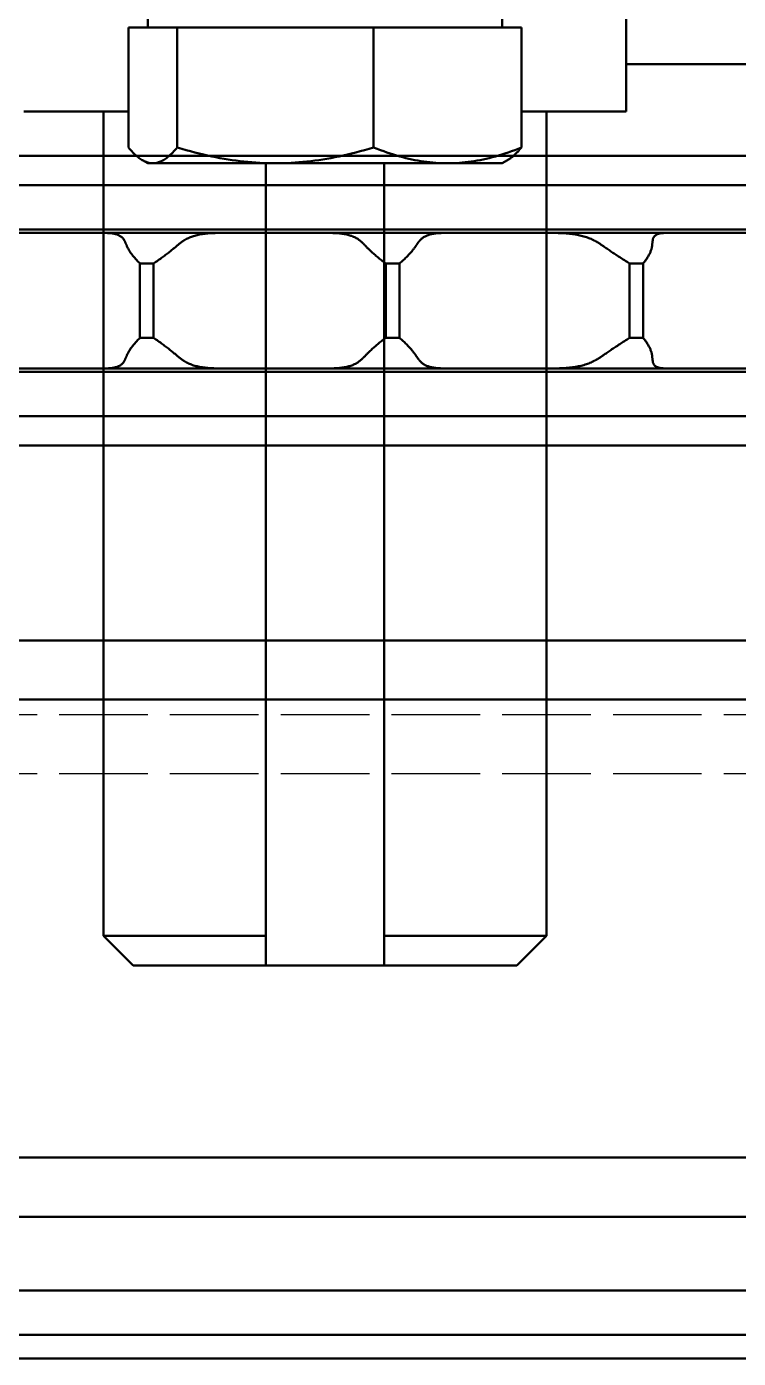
# Model space of a CAD drawing. Header units: millimetres. Extents: x 0 to 461941, y -159644 to 4828.
# Drawn here: x 401703.9 to 401752.1, y -39168.7 to -39078.5 of the extents above; entities that cross this region are included whole.
import ezdxf

# ---------------------------------------------------------------- set-up
doc = ezdxf.new("R2010")
doc.units = ezdxf.units.MM
doc.linetypes.add('Xref Conv Decant In$0$AM_ISO02W050', pattern=[7.5, 6, -1.5])
doc.linetypes.add('Xref Conv Decant Product Tote$0$AM_ISO02W050', pattern=[7.5, 6, -1.5])
doc.layers.add('AM_BOR', color=4, linetype='Continuous')
for name, color, linetype, lineweight in [('Xref Conv Decant In$0$Conv Decant In Out', 5, 'Continuous', 50), ('Xref Conv Decant In$0$Hidden', 9, 'Xref Conv Decant In$0$AM_ISO02W050', 25), ('Xref Conv Decant Product Tote$0$Conv- Product decant', 3, 'Continuous', 50), ('Xref Conv Decant Product Tote$0$Hidden', 9, 'Xref Conv Decant Product Tote$0$AM_ISO02W050', 25)]:
    doc.layers.add(name, color=color, linetype=linetype, lineweight=lineweight)

# ---------------------------------------------------------------- blocks, each defined once
blk = doc.blocks.new('Xref Conv Decant Product Tote$0$A$C488F5DB0')
for p, q in [((3.403, 234.491), (3.403, 34.491)), ((6.403, 34.491), (6.403, 234.491)), ((63.593, 210.553), (63.593, 65.131)), ((83.193, 210.553), (83.193, 65.131)), ((65.568, 205.694), (65.568, 69.98)), ((68.568, 205.694), (68.568, 69.98)), ((78.218, 205.694), (78.218, 69.98)), ((81.218, 205.694), (81.218, 69.98)), ((1.803, 79.491), (1.803, 189.491)), ((68.81, 153.898), (68.81, 161.214)), ((77.977, 161.214), (77.977, 153.898)), ((86.193, 152.304), (86.193, 159.4)), ((28.393, 151.994), (30.393, 153.994)), ((30.393, 153.994), (30.393, 143)), ((86.193, 153.994), (30.393, 153.994)), ((68.81, 153.898), (68.81, 146.184)), ((77.977, 153.898), (77.977, 146.184)), ((28.393, 143), (28.393, 151.994)), ((75.913, 151.536), (70.873, 151.536)), ((70.873, 151.536), (70.873, 150.601)), ((75.913, 151.536), (75.913, 150.601)), ((91.893, 152.304), (83.765, 152.304)), ((91.893, 152.304), (91.893, 150.656)), ((70.873, 150.601), (75.913, 150.601)), ((82.693, 151), (82.898, 151.355)), ((82.693, 151), (82.693, 150.656)), ((82.693, 150.656), (82.693, 142.356)), ((91.893, 151), (92.693, 151)), ((91.893, 150.656), (91.893, 149.008)), ((91.893, 149.008), (83.765, 149.008)), ((91.893, 149.008), (91.893, 142.356)), ((68.81, 138.693), (68.81, 146.184)), ((77.977, 146.184), (77.977, 138.693)), ((28.393, 135), (28.393, 143)), ((28.393, 143), (82.693, 143)), ((82.693, 142.356), (82.693, 130.7)), ((91.893, 142.356), (91.893, 135.704)), ((68.81, 138.693), (68.81, 130.922)), ((77.977, 138.693), (77.977, 130.922)), ((91.893, 135.704), (83.765, 135.704)), ((91.893, 135.704), (91.893, 130.7)), ((28.393, 126.007), (28.393, 135)), ((82.693, 135), (28.393, 135)), ((30.393, 135), (30.393, 124.007)), ((75.913, 134.888), (70.873, 134.888)), ((70.873, 134.888), (70.873, 133.947)), ((75.913, 134.888), (75.913, 133.947)), ((70.873, 133.947), (75.913, 133.947)), ((68.81, 123.498), (68.81, 130.922)), ((77.977, 130.922), (77.977, 123.498)), ((82.693, 130.7), (82.693, 127)), ((91.893, 130.7), (91.893, 125.697)), ((82.693, 127), (82.898, 126.646)), ((91.893, 127), (92.693, 127)), ((28.393, 126.007), (30.393, 124.007)), ((91.893, 125.697), (83.765, 125.697)), ((86.193, 118.6), (86.193, 125.697)), ((86.193, 124.007), (30.393, 124.007)), ((68.81, 123.498), (68.81, 115.92)), ((77.977, 123.498), (77.977, 115.92)), ((75.913, 118.373), (70.873, 118.373)), ((70.873, 118.373), (70.873, 117.455)), ((75.913, 118.373), (75.913, 117.455)), ((95.393, 118.6), (86.193, 118.6)), ((89.393, 118.6), (89.393, 19.8)), ((70.873, 117.455), (75.913, 117.455)), ((68.81, 108.801), (68.81, 115.92)), ((77.977, 115.92), (77.977, 108.801))]:
    blk.add_line(p, q)
at = {"flags": 128}
for points in [[(68.816, 153.638), (68.816, 153.647), (68.815, 153.657), (68.815, 153.667), (68.814, 153.677), (68.814, 153.687), (68.813, 153.697), (68.813, 153.708), (68.812, 153.718), (68.812, 153.729), (68.812, 153.739), (68.812, 153.75), (68.811, 153.761), (68.811, 153.772), (68.811, 153.783), (68.811, 153.794), (68.81, 153.805), (68.81, 153.816), (68.81, 153.828), (68.81, 153.839), (68.81, 153.851), (68.81, 153.863), (68.81, 153.874), (68.81, 153.886), (68.81, 153.898)], [(69.29, 152.601), (69.253, 152.622), (69.218, 152.646), (69.184, 152.672), (69.152, 152.699), (69.122, 152.728), (69.093, 152.759), (69.066, 152.792), (69.04, 152.827), (69.016, 152.863), (68.993, 152.902), (68.971, 152.942), (68.951, 152.985), (68.933, 153.029), (68.915, 153.075), (68.9, 153.123), (68.885, 153.173), (68.872, 153.225), (68.86, 153.278), (68.85, 153.334), (68.841, 153.391), (68.833, 153.45), (68.826, 153.511), (68.821, 153.573), (68.816, 153.638)], [(77.971, 153.638), (77.966, 153.573), (77.961, 153.511), (77.954, 153.45), (77.946, 153.391), (77.937, 153.334), (77.927, 153.279), (77.915, 153.225), (77.902, 153.173), (77.887, 153.124), (77.872, 153.076), (77.854, 153.03), (77.836, 152.985), (77.816, 152.943), (77.794, 152.902), (77.771, 152.864), (77.747, 152.827), (77.721, 152.792), (77.694, 152.759), (77.665, 152.728), (77.635, 152.699), (77.603, 152.672), (77.569, 152.646), (77.534, 152.622), (77.497, 152.601)], [(77.977, 153.898), (77.977, 153.886), (77.977, 153.874), (77.977, 153.863), (77.977, 153.851), (77.977, 153.839), (77.977, 153.828), (77.977, 153.817), (77.977, 153.805), (77.976, 153.794), (77.976, 153.783), (77.976, 153.772), (77.976, 153.761), (77.975, 153.75), (77.975, 153.739), (77.975, 153.729), (77.974, 153.718), (77.974, 153.708), (77.974, 153.697), (77.973, 153.687), (77.973, 153.677), (77.972, 153.667), (77.972, 153.657), (77.971, 153.647), (77.971, 153.638)], [(69.701, 152.409), (69.682, 152.417), (69.663, 152.425), (69.644, 152.432), (69.625, 152.44), (69.606, 152.448), (69.588, 152.456), (69.57, 152.464), (69.552, 152.472), (69.534, 152.48), (69.516, 152.488), (69.499, 152.495), (69.481, 152.503), (69.464, 152.511), (69.448, 152.52), (69.431, 152.528), (69.414, 152.536), (69.398, 152.544), (69.382, 152.552), (69.366, 152.56), (69.35, 152.568), (69.335, 152.576), (69.32, 152.584), (69.305, 152.593), (69.29, 152.601)], [(70.873, 151.536), (70.819, 151.59), (70.765, 151.643), (70.712, 151.694), (70.658, 151.744), (70.606, 151.792), (70.553, 151.839), (70.501, 151.884), (70.449, 151.928), (70.398, 151.97), (70.348, 152.011), (70.297, 152.05), (70.248, 152.087), (70.199, 152.123), (70.15, 152.158), (70.102, 152.19), (70.055, 152.221), (70.008, 152.251), (69.962, 152.279), (69.917, 152.305), (69.872, 152.329), (69.828, 152.352), (69.785, 152.373), (69.743, 152.392), (69.701, 152.409)], [(77.086, 152.409), (77.044, 152.392), (77.002, 152.373), (76.959, 152.352), (76.915, 152.329), (76.87, 152.305), (76.825, 152.279), (76.779, 152.251), (76.732, 152.221), (76.685, 152.19), (76.637, 152.158), (76.588, 152.123), (76.539, 152.087), (76.49, 152.05), (76.439, 152.011), (76.389, 151.97), (76.338, 151.928), (76.286, 151.884), (76.234, 151.839), (76.181, 151.792), (76.129, 151.744), (76.075, 151.694), (76.022, 151.643), (75.968, 151.59), (75.913, 151.536)], [(77.497, 152.601), (77.482, 152.593), (77.467, 152.584), (77.452, 152.576), (77.437, 152.568), (77.421, 152.56), (77.405, 152.552), (77.389, 152.544), (77.373, 152.536), (77.356, 152.528), (77.339, 152.52), (77.323, 152.511), (77.305, 152.503), (77.288, 152.495), (77.271, 152.488), (77.253, 152.48), (77.235, 152.472), (77.217, 152.464), (77.199, 152.456), (77.181, 152.448), (77.162, 152.44), (77.143, 152.432), (77.124, 152.425), (77.105, 152.417), (77.086, 152.409)], [(83.765, 152.304), (83.675, 152.228), (83.589, 152.153), (83.507, 152.079), (83.43, 152.006), (83.357, 151.934), (83.288, 151.863), (83.223, 151.793), (83.162, 151.723), (83.105, 151.654), (83.051, 151.585), (83.002, 151.517), (82.956, 151.45), (82.914, 151.382), (82.876, 151.316), (82.841, 151.249), (82.81, 151.183), (82.783, 151.117), (82.759, 151.051), (82.739, 150.985), (82.723, 150.919), (82.71, 150.853), (82.701, 150.788), (82.695, 150.722), (82.693, 150.656)], [(69.701, 149.053), (69.743, 149.102), (69.785, 149.151), (69.828, 149.203), (69.872, 149.255), (69.917, 149.31), (69.962, 149.365), (70.008, 149.423), (70.055, 149.481), (70.102, 149.541), (70.15, 149.603), (70.199, 149.666), (70.248, 149.73), (70.297, 149.795), (70.347, 149.862), (70.398, 149.931), (70.449, 150), (70.501, 150.071), (70.553, 150.143), (70.605, 150.217), (70.658, 150.291), (70.712, 150.367), (70.765, 150.444), (70.819, 150.522), (70.873, 150.601)], [(75.913, 150.601), (75.968, 150.522), (76.022, 150.444), (76.075, 150.367), (76.129, 150.291), (76.181, 150.217), (76.234, 150.143), (76.286, 150.071), (76.338, 150), (76.389, 149.931), (76.439, 149.863), (76.49, 149.796), (76.539, 149.73), (76.588, 149.666), (76.637, 149.603), (76.685, 149.541), (76.732, 149.481), (76.779, 149.423), (76.825, 149.365), (76.87, 149.31), (76.915, 149.255), (76.959, 149.203), (77.002, 149.151), (77.044, 149.102), (77.086, 149.053)], [(82.693, 150.656), (82.695, 150.59), (82.701, 150.524), (82.71, 150.458), (82.723, 150.392), (82.739, 150.326), (82.759, 150.261), (82.783, 150.195), (82.81, 150.129), (82.841, 150.062), (82.876, 149.996), (82.914, 149.929), (82.956, 149.862), (83.002, 149.794), (83.051, 149.726), (83.105, 149.658), (83.162, 149.589), (83.223, 149.519), (83.288, 149.448), (83.357, 149.377), (83.43, 149.305), (83.507, 149.232), (83.589, 149.158), (83.675, 149.084), (83.765, 149.008)], [(69.29, 148.504), (69.305, 148.528), (69.32, 148.551), (69.335, 148.574), (69.35, 148.598), (69.366, 148.621), (69.382, 148.644), (69.398, 148.668), (69.414, 148.691), (69.431, 148.714), (69.448, 148.737), (69.464, 148.76), (69.481, 148.783), (69.499, 148.806), (69.516, 148.829), (69.534, 148.851), (69.552, 148.874), (69.57, 148.897), (69.588, 148.919), (69.606, 148.942), (69.625, 148.964), (69.644, 148.987), (69.663, 149.009), (69.682, 149.031), (69.701, 149.053)], [(77.086, 149.053), (77.105, 149.031), (77.124, 149.009), (77.143, 148.987), (77.162, 148.964), (77.181, 148.942), (77.199, 148.919), (77.217, 148.897), (77.235, 148.874), (77.253, 148.851), (77.271, 148.829), (77.288, 148.806), (77.305, 148.783), (77.323, 148.76), (77.339, 148.737), (77.356, 148.714), (77.373, 148.691), (77.389, 148.668), (77.405, 148.644), (77.421, 148.621), (77.437, 148.598), (77.452, 148.574), (77.467, 148.551), (77.482, 148.528), (77.497, 148.504)], [(83.765, 149.008), (83.675, 148.702), (83.589, 148.4), (83.507, 148.102), (83.43, 147.808), (83.357, 147.517), (83.288, 147.23), (83.223, 146.945), (83.162, 146.664), (83.105, 146.385), (83.051, 146.108), (83.002, 145.833), (82.956, 145.56), (82.914, 145.289), (82.876, 145.019), (82.841, 144.751), (82.81, 144.483), (82.783, 144.217), (82.759, 143.951), (82.739, 143.685), (82.723, 143.42), (82.71, 143.154), (82.701, 142.889), (82.695, 142.623), (82.693, 142.356)], [(68.816, 146.566), (68.821, 146.666), (68.826, 146.764), (68.833, 146.861), (68.841, 146.956), (68.85, 147.049), (68.86, 147.141), (68.872, 147.231), (68.885, 147.32), (68.9, 147.407), (68.915, 147.492), (68.932, 147.576), (68.951, 147.658), (68.971, 147.738), (68.993, 147.817), (69.016, 147.894), (69.04, 147.969), (69.066, 148.042), (69.093, 148.113), (69.122, 148.183), (69.152, 148.251), (69.184, 148.317), (69.218, 148.381), (69.253, 148.443), (69.29, 148.504)], [(77.497, 148.504), (77.534, 148.443), (77.569, 148.381), (77.602, 148.317), (77.634, 148.251), (77.665, 148.183), (77.694, 148.113), (77.721, 148.042), (77.747, 147.969), (77.771, 147.894), (77.794, 147.817), (77.816, 147.738), (77.836, 147.658), (77.854, 147.576), (77.872, 147.492), (77.887, 147.407), (77.902, 147.32), (77.915, 147.231), (77.927, 147.141), (77.937, 147.049), (77.946, 146.956), (77.954, 146.861), (77.961, 146.764), (77.966, 146.666), (77.971, 146.566)], [(68.81, 146.184), (68.81, 146.2), (68.81, 146.217), (68.81, 146.234), (68.81, 146.25), (68.81, 146.267), (68.81, 146.283), (68.81, 146.3), (68.81, 146.316), (68.811, 146.332), (68.811, 146.348), (68.811, 146.364), (68.811, 146.38), (68.812, 146.396), (68.812, 146.412), (68.812, 146.428), (68.812, 146.443), (68.813, 146.459), (68.813, 146.475), (68.814, 146.49), (68.814, 146.505), (68.815, 146.521), (68.815, 146.536), (68.816, 146.551), (68.816, 146.566)], [(77.971, 146.566), (77.971, 146.551), (77.972, 146.536), (77.972, 146.52), (77.973, 146.505), (77.973, 146.49), (77.974, 146.474), (77.974, 146.459), (77.974, 146.443), (77.975, 146.428), (77.975, 146.412), (77.975, 146.396), (77.976, 146.38), (77.976, 146.364), (77.976, 146.348), (77.976, 146.332), (77.977, 146.316), (77.977, 146.3), (77.977, 146.283), (77.977, 146.267), (77.977, 146.25), (77.977, 146.234), (77.977, 146.217), (77.977, 146.2), (77.977, 146.184)], [(82.693, 142.356), (82.695, 142.089), (82.701, 141.823), (82.71, 141.558), (82.723, 141.292), (82.739, 141.027), (82.759, 140.761), (82.783, 140.495), (82.81, 140.229), (82.841, 139.961), (82.876, 139.693), (82.914, 139.423), (82.956, 139.152), (83.002, 138.879), (83.051, 138.604), (83.105, 138.327), (83.162, 138.048), (83.223, 137.767), (83.288, 137.482), (83.357, 137.195), (83.43, 136.904), (83.507, 136.61), (83.589, 136.312), (83.675, 136.01), (83.765, 135.704)], [(68.816, 138.346), (68.816, 138.36), (68.815, 138.373), (68.815, 138.387), (68.814, 138.401), (68.814, 138.415), (68.813, 138.429), (68.813, 138.442), (68.812, 138.457), (68.812, 138.471), (68.812, 138.485), (68.812, 138.499), (68.811, 138.514), (68.811, 138.528), (68.811, 138.543), (68.811, 138.557), (68.81, 138.572), (68.81, 138.587), (68.81, 138.602), (68.81, 138.617), (68.81, 138.632), (68.81, 138.647), (68.81, 138.663), (68.81, 138.678), (68.81, 138.693)], [(69.29, 136.677), (69.253, 136.726), (69.218, 136.776), (69.184, 136.829), (69.152, 136.883), (69.122, 136.94), (69.093, 136.997), (69.066, 137.057), (69.04, 137.119), (69.016, 137.182), (68.993, 137.247), (68.971, 137.314), (68.951, 137.383), (68.933, 137.454), (68.916, 137.526), (68.9, 137.601), (68.885, 137.677), (68.872, 137.755), (68.86, 137.834), (68.85, 137.915), (68.841, 137.998), (68.833, 138.083), (68.826, 138.169), (68.821, 138.257), (68.816, 138.346)], [(77.971, 138.346), (77.966, 138.257), (77.961, 138.169), (77.954, 138.083), (77.946, 137.999), (77.937, 137.916), (77.927, 137.835), (77.915, 137.756), (77.902, 137.678), (77.887, 137.602), (77.872, 137.528), (77.855, 137.455), (77.836, 137.385), (77.816, 137.316), (77.794, 137.248), (77.772, 137.183), (77.747, 137.119), (77.721, 137.058), (77.694, 136.998), (77.665, 136.94), (77.635, 136.883), (77.603, 136.829), (77.569, 136.776), (77.534, 136.726), (77.497, 136.677)], [(77.977, 138.693), (77.977, 138.678), (77.977, 138.663), (77.977, 138.647), (77.977, 138.632), (77.977, 138.617), (77.977, 138.602), (77.977, 138.587), (77.977, 138.572), (77.976, 138.558), (77.976, 138.543), (77.976, 138.528), (77.976, 138.514), (77.975, 138.499), (77.975, 138.485), (77.975, 138.471), (77.974, 138.457), (77.974, 138.443), (77.974, 138.429), (77.973, 138.415), (77.973, 138.401), (77.972, 138.387), (77.972, 138.373), (77.971, 138.36), (77.971, 138.346)], [(69.701, 136.236), (69.682, 136.253), (69.663, 136.271), (69.644, 136.289), (69.625, 136.307), (69.606, 136.325), (69.588, 136.343), (69.57, 136.362), (69.552, 136.38), (69.534, 136.398), (69.516, 136.416), (69.499, 136.435), (69.481, 136.453), (69.464, 136.471), (69.448, 136.49), (69.431, 136.508), (69.414, 136.527), (69.398, 136.546), (69.382, 136.564), (69.366, 136.583), (69.35, 136.602), (69.335, 136.62), (69.32, 136.639), (69.305, 136.658), (69.29, 136.677)], [(70.873, 134.888), (70.819, 134.96), (70.765, 135.031), (70.712, 135.1), (70.658, 135.169), (70.605, 135.235), (70.553, 135.301), (70.501, 135.365), (70.449, 135.428), (70.398, 135.489), (70.348, 135.549), (70.297, 135.608), (70.248, 135.665), (70.199, 135.721), (70.15, 135.776), (70.102, 135.829), (70.055, 135.88), (70.008, 135.93), (69.962, 135.978), (69.917, 136.025), (69.872, 136.071), (69.828, 136.114), (69.785, 136.156), (69.743, 136.197), (69.701, 136.236)], [(77.086, 136.236), (77.044, 136.197), (77.002, 136.156), (76.959, 136.114), (76.915, 136.071), (76.87, 136.025), (76.825, 135.978), (76.779, 135.93), (76.732, 135.88), (76.685, 135.829), (76.637, 135.776), (76.588, 135.721), (76.539, 135.666), (76.49, 135.608), (76.439, 135.55), (76.389, 135.489), (76.338, 135.428), (76.286, 135.365), (76.234, 135.301), (76.181, 135.235), (76.129, 135.169), (76.075, 135.1), (76.022, 135.031), (75.968, 134.96), (75.913, 134.888)], [(77.497, 136.677), (77.482, 136.658), (77.467, 136.639), (77.452, 136.62), (77.437, 136.602), (77.421, 136.583), (77.405, 136.564), (77.389, 136.546), (77.373, 136.527), (77.356, 136.508), (77.339, 136.49), (77.323, 136.471), (77.305, 136.453), (77.288, 136.435), (77.271, 136.416), (77.253, 136.398), (77.235, 136.38), (77.217, 136.362), (77.199, 136.343), (77.181, 136.325), (77.162, 136.307), (77.143, 136.289), (77.124, 136.271), (77.105, 136.253), (77.086, 136.236)], [(83.765, 135.704), (83.675, 135.474), (83.589, 135.247), (83.507, 135.023), (83.43, 134.802), (83.357, 134.583), (83.288, 134.367), (83.223, 134.153), (83.162, 133.941), (83.105, 133.731), (83.051, 133.523), (83.002, 133.316), (82.956, 133.111), (82.914, 132.907), (82.876, 132.704), (82.841, 132.502), (82.81, 132.301), (82.783, 132.1), (82.759, 131.9), (82.739, 131.7), (82.723, 131.501), (82.71, 131.301), (82.701, 131.101), (82.695, 130.901), (82.693, 130.7)], [(69.701, 132.856), (69.743, 132.883), (69.785, 132.912), (69.828, 132.942), (69.872, 132.974), (69.917, 133.008), (69.962, 133.044), (70.008, 133.081), (70.055, 133.12), (70.102, 133.16), (70.15, 133.202), (70.199, 133.246), (70.248, 133.291), (70.297, 133.337), (70.347, 133.386), (70.398, 133.435), (70.449, 133.486), (70.501, 133.539), (70.553, 133.593), (70.605, 133.648), (70.658, 133.705), (70.712, 133.764), (70.765, 133.823), (70.819, 133.884), (70.873, 133.947)], [(75.913, 133.947), (75.968, 133.884), (76.022, 133.823), (76.075, 133.764), (76.129, 133.705), (76.181, 133.648), (76.234, 133.593), (76.286, 133.539), (76.338, 133.486), (76.389, 133.435), (76.439, 133.386), (76.489, 133.338), (76.539, 133.291), (76.588, 133.246), (76.637, 133.202), (76.685, 133.16), (76.732, 133.12), (76.779, 133.081), (76.825, 133.044), (76.87, 133.008), (76.915, 132.974), (76.959, 132.942), (77.002, 132.912), (77.044, 132.883), (77.086, 132.856)], [(68.816, 131.223), (68.821, 131.299), (68.826, 131.373), (68.833, 131.446), (68.841, 131.516), (68.85, 131.585), (68.86, 131.652), (68.872, 131.718), (68.885, 131.781), (68.9, 131.843), (68.915, 131.903), (68.932, 131.962), (68.951, 132.018), (68.971, 132.073), (68.993, 132.125), (69.015, 132.176), (69.04, 132.225), (69.066, 132.272), (69.093, 132.318), (69.122, 132.361), (69.152, 132.403), (69.184, 132.442), (69.218, 132.48), (69.253, 132.516), (69.29, 132.55)], [(69.29, 132.55), (69.305, 132.563), (69.32, 132.576), (69.335, 132.589), (69.35, 132.602), (69.366, 132.615), (69.382, 132.628), (69.398, 132.641), (69.414, 132.654), (69.431, 132.667), (69.448, 132.68), (69.464, 132.692), (69.481, 132.705), (69.499, 132.718), (69.516, 132.731), (69.534, 132.743), (69.552, 132.756), (69.57, 132.768), (69.588, 132.781), (69.606, 132.794), (69.625, 132.806), (69.644, 132.818), (69.663, 132.831), (69.682, 132.843), (69.701, 132.856)], [(77.086, 132.856), (77.105, 132.843), (77.124, 132.831), (77.143, 132.818), (77.162, 132.806), (77.181, 132.794), (77.199, 132.781), (77.217, 132.768), (77.235, 132.756), (77.253, 132.743), (77.271, 132.731), (77.288, 132.718), (77.305, 132.705), (77.323, 132.692), (77.339, 132.68), (77.356, 132.667), (77.373, 132.654), (77.389, 132.641), (77.405, 132.628), (77.421, 132.615), (77.437, 132.602), (77.452, 132.589), (77.467, 132.576), (77.482, 132.563), (77.497, 132.55)], [(77.497, 132.55), (77.534, 132.516), (77.569, 132.48), (77.603, 132.442), (77.634, 132.403), (77.665, 132.361), (77.694, 132.318), (77.721, 132.272), (77.747, 132.225), (77.771, 132.176), (77.794, 132.125), (77.816, 132.072), (77.836, 132.018), (77.854, 131.961), (77.872, 131.903), (77.887, 131.843), (77.902, 131.781), (77.915, 131.718), (77.927, 131.652), (77.937, 131.585), (77.946, 131.516), (77.954, 131.446), (77.961, 131.373), (77.966, 131.299), (77.971, 131.223)], [(68.81, 130.922), (68.81, 130.936), (68.81, 130.949), (68.81, 130.963), (68.81, 130.976), (68.81, 130.989), (68.81, 131.002), (68.81, 131.015), (68.81, 131.028), (68.811, 131.041), (68.811, 131.054), (68.811, 131.067), (68.811, 131.079), (68.812, 131.092), (68.812, 131.104), (68.812, 131.116), (68.812, 131.129), (68.813, 131.141), (68.813, 131.153), (68.814, 131.165), (68.814, 131.177), (68.815, 131.188), (68.815, 131.2), (68.816, 131.211), (68.816, 131.223)], [(77.971, 131.223), (77.971, 131.211), (77.972, 131.2), (77.972, 131.188), (77.973, 131.177), (77.973, 131.165), (77.974, 131.153), (77.974, 131.141), (77.974, 131.129), (77.975, 131.116), (77.975, 131.104), (77.975, 131.092), (77.976, 131.079), (77.976, 131.067), (77.976, 131.054), (77.976, 131.041), (77.977, 131.028), (77.977, 131.015), (77.977, 131.002), (77.977, 130.989), (77.977, 130.976), (77.977, 130.963), (77.977, 130.949), (77.977, 130.936), (77.977, 130.922)], [(82.693, 130.7), (82.695, 130.5), (82.701, 130.3), (82.71, 130.1), (82.723, 129.9), (82.739, 129.701), (82.759, 129.501), (82.783, 129.301), (82.81, 129.1), (82.841, 128.899), (82.876, 128.697), (82.914, 128.494), (82.956, 128.29), (83.002, 128.085), (83.051, 127.878), (83.105, 127.67), (83.162, 127.46), (83.223, 127.248), (83.288, 127.034), (83.357, 126.818), (83.43, 126.599), (83.507, 126.378), (83.589, 126.154), (83.675, 125.927), (83.765, 125.697)], [(83.765, 125.697), (83.714, 125.739), (83.664, 125.781), (83.616, 125.823), (83.569, 125.865), (83.524, 125.906), (83.479, 125.947), (83.437, 125.987), (83.395, 126.028), (83.355, 126.068), (83.316, 126.108), (83.278, 126.148), (83.241, 126.187), (83.206, 126.226), (83.172, 126.265), (83.139, 126.304), (83.108, 126.342), (83.078, 126.381), (83.048, 126.419), (83.02, 126.457), (82.994, 126.495), (82.968, 126.533), (82.944, 126.571), (82.92, 126.608), (82.898, 126.646)], [(68.816, 123.076), (68.816, 123.093), (68.815, 123.11), (68.815, 123.127), (68.814, 123.144), (68.814, 123.161), (68.813, 123.178), (68.813, 123.195), (68.812, 123.212), (68.812, 123.229), (68.812, 123.247), (68.812, 123.264), (68.811, 123.282), (68.811, 123.299), (68.811, 123.317), (68.811, 123.335), (68.81, 123.353), (68.81, 123.371), (68.81, 123.389), (68.81, 123.407), (68.81, 123.425), (68.81, 123.443), (68.81, 123.461), (68.81, 123.48), (68.81, 123.498)], [(77.977, 123.498), (77.977, 123.48), (77.977, 123.461), (77.977, 123.443), (77.977, 123.425), (77.977, 123.407), (77.977, 123.389), (77.977, 123.371), (77.977, 123.353), (77.976, 123.335), (77.976, 123.317), (77.976, 123.3), (77.976, 123.282), (77.975, 123.264), (77.975, 123.247), (77.975, 123.23), (77.974, 123.212), (77.974, 123.195), (77.974, 123.178), (77.973, 123.161), (77.973, 123.144), (77.972, 123.127), (77.972, 123.11), (77.971, 123.093), (77.971, 123.076)], [(69.29, 120.828), (69.253, 120.902), (69.218, 120.978), (69.184, 121.056), (69.152, 121.136), (69.122, 121.217), (69.093, 121.3), (69.066, 121.385), (69.04, 121.472), (69.015, 121.56), (68.992, 121.651), (68.971, 121.742), (68.951, 121.836), (68.932, 121.931), (68.915, 122.027), (68.899, 122.125), (68.885, 122.225), (68.872, 122.326), (68.86, 122.429), (68.85, 122.533), (68.841, 122.638), (68.833, 122.746), (68.826, 122.854), (68.821, 122.965), (68.816, 123.076)], [(77.971, 123.076), (77.966, 122.965), (77.961, 122.854), (77.954, 122.746), (77.946, 122.638), (77.937, 122.533), (77.927, 122.428), (77.915, 122.326), (77.902, 122.224), (77.887, 122.125), (77.872, 122.027), (77.854, 121.93), (77.836, 121.835), (77.816, 121.742), (77.794, 121.65), (77.771, 121.56), (77.747, 121.472), (77.721, 121.385), (77.694, 121.3), (77.665, 121.217), (77.634, 121.136), (77.602, 121.056), (77.569, 120.978), (77.534, 120.902), (77.497, 120.828)], [(69.701, 120.151), (69.682, 120.178), (69.663, 120.206), (69.644, 120.233), (69.625, 120.261), (69.606, 120.288), (69.588, 120.316), (69.57, 120.344), (69.552, 120.372), (69.534, 120.4), (69.516, 120.428), (69.499, 120.456), (69.481, 120.484), (69.464, 120.513), (69.448, 120.541), (69.431, 120.569), (69.414, 120.598), (69.398, 120.626), (69.382, 120.655), (69.366, 120.684), (69.35, 120.712), (69.335, 120.741), (69.32, 120.77), (69.305, 120.799), (69.29, 120.828)], [(77.497, 120.828), (77.482, 120.799), (77.467, 120.77), (77.452, 120.741), (77.437, 120.712), (77.421, 120.684), (77.405, 120.655), (77.389, 120.626), (77.373, 120.598), (77.356, 120.569), (77.339, 120.541), (77.323, 120.513), (77.305, 120.484), (77.288, 120.456), (77.271, 120.428), (77.253, 120.4), (77.235, 120.372), (77.217, 120.344), (77.199, 120.316), (77.181, 120.288), (77.162, 120.261), (77.143, 120.233), (77.124, 120.206), (77.105, 120.178), (77.086, 120.151)], [(70.873, 118.373), (70.819, 118.46), (70.765, 118.547), (70.712, 118.632), (70.658, 118.717), (70.605, 118.8), (70.553, 118.882), (70.501, 118.963), (70.449, 119.043), (70.398, 119.122), (70.348, 119.199), (70.297, 119.276), (70.248, 119.351), (70.199, 119.425), (70.15, 119.497), (70.102, 119.569), (70.055, 119.639), (70.008, 119.708), (69.962, 119.775), (69.917, 119.841), (69.872, 119.906), (69.828, 119.97), (69.785, 120.032), (69.743, 120.092), (69.701, 120.151)], [(77.086, 120.151), (77.044, 120.092), (77.002, 120.032), (76.959, 119.97), (76.915, 119.906), (76.87, 119.841), (76.825, 119.775), (76.779, 119.708), (76.732, 119.639), (76.685, 119.569), (76.637, 119.498), (76.588, 119.425), (76.539, 119.351), (76.49, 119.276), (76.44, 119.2), (76.389, 119.122), (76.338, 119.043), (76.286, 118.963), (76.234, 118.882), (76.182, 118.8), (76.129, 118.717), (76.075, 118.632), (76.022, 118.547), (75.968, 118.46), (75.913, 118.373)], [(69.701, 116.855), (69.743, 116.86), (69.785, 116.867), (69.828, 116.876), (69.872, 116.887), (69.917, 116.9), (69.962, 116.914), (70.008, 116.93), (70.055, 116.947), (70.102, 116.967), (70.15, 116.988), (70.199, 117.011), (70.248, 117.035), (70.297, 117.061), (70.347, 117.089), (70.398, 117.119), (70.449, 117.15), (70.501, 117.182), (70.553, 117.216), (70.605, 117.252), (70.658, 117.29), (70.712, 117.329), (70.765, 117.369), (70.819, 117.411), (70.873, 117.455)], [(75.913, 117.455), (75.968, 117.411), (76.022, 117.369), (76.075, 117.329), (76.129, 117.29), (76.181, 117.252), (76.234, 117.217), (76.286, 117.182), (76.338, 117.15), (76.389, 117.119), (76.439, 117.089), (76.489, 117.061), (76.539, 117.035), (76.588, 117.011), (76.637, 116.988), (76.685, 116.967), (76.732, 116.948), (76.779, 116.93), (76.825, 116.914), (76.87, 116.9), (76.915, 116.887), (76.959, 116.876), (77.002, 116.867), (77.044, 116.86), (77.086, 116.855)], [(68.816, 116.13), (68.821, 116.18), (68.826, 116.228), (68.833, 116.273), (68.841, 116.318), (68.85, 116.36), (68.86, 116.4), (68.872, 116.439), (68.885, 116.475), (68.9, 116.51), (68.915, 116.543), (68.932, 116.573), (68.951, 116.603), (68.971, 116.63), (68.993, 116.655), (69.015, 116.678), (69.04, 116.7), (69.066, 116.719), (69.093, 116.737), (69.122, 116.753), (69.152, 116.767), (69.184, 116.779), (69.218, 116.789), (69.253, 116.797), (69.29, 116.804)], [(69.29, 116.804), (69.305, 116.806), (69.32, 116.808), (69.335, 116.81), (69.35, 116.812), (69.366, 116.815), (69.382, 116.817), (69.398, 116.819), (69.414, 116.821), (69.431, 116.823), (69.448, 116.825), (69.464, 116.828), (69.481, 116.83), (69.499, 116.832), (69.516, 116.834), (69.534, 116.836), (69.552, 116.838), (69.57, 116.84), (69.588, 116.843), (69.606, 116.845), (69.625, 116.847), (69.644, 116.849), (69.663, 116.851), (69.682, 116.853), (69.701, 116.855)], [(77.086, 116.855), (77.105, 116.853), (77.124, 116.851), (77.143, 116.849), (77.162, 116.847), (77.181, 116.845), (77.199, 116.843), (77.217, 116.84), (77.235, 116.838), (77.253, 116.836), (77.271, 116.834), (77.288, 116.832), (77.305, 116.83), (77.323, 116.828), (77.339, 116.825), (77.356, 116.823), (77.373, 116.821), (77.389, 116.819), (77.405, 116.817), (77.421, 116.815), (77.437, 116.812), (77.452, 116.81), (77.467, 116.808), (77.482, 116.806), (77.497, 116.804)], [(77.497, 116.804), (77.534, 116.797), (77.569, 116.789), (77.603, 116.779), (77.635, 116.767), (77.665, 116.753), (77.694, 116.737), (77.721, 116.719), (77.747, 116.7), (77.771, 116.678), (77.794, 116.655), (77.816, 116.63), (77.836, 116.602), (77.854, 116.573), (77.872, 116.543), (77.887, 116.51), (77.902, 116.475), (77.915, 116.438), (77.927, 116.4), (77.937, 116.36), (77.946, 116.318), (77.954, 116.273), (77.961, 116.228), (77.966, 116.18), (77.971, 116.13)], [(68.81, 115.92), (68.81, 115.93), (68.81, 115.94), (68.81, 115.95), (68.81, 115.959), (68.81, 115.969), (68.81, 115.978), (68.81, 115.987), (68.81, 115.997), (68.811, 116.006), (68.811, 116.015), (68.811, 116.024), (68.811, 116.032), (68.812, 116.041), (68.812, 116.05), (68.812, 116.058), (68.812, 116.067), (68.813, 116.075), (68.813, 116.083), (68.814, 116.091), (68.814, 116.099), (68.815, 116.107), (68.815, 116.115), (68.816, 116.122), (68.816, 116.13)], [(77.971, 116.13), (77.971, 116.122), (77.972, 116.115), (77.972, 116.107), (77.973, 116.099), (77.973, 116.091), (77.974, 116.083), (77.974, 116.075), (77.974, 116.067), (77.975, 116.058), (77.975, 116.05), (77.975, 116.041), (77.976, 116.032), (77.976, 116.024), (77.976, 116.015), (77.976, 116.006), (77.977, 115.997), (77.977, 115.987), (77.977, 115.978), (77.977, 115.969), (77.977, 115.959), (77.977, 115.95), (77.977, 115.94), (77.977, 115.93), (77.977, 115.92)]]:
    blk.add_lwpolyline(points, dxfattribs=at)
blk = doc.blocks.new('Xref Conv Decant Product Tote$0$STAND WMNT - SV 2400lg')
blk.add_lwpolyline([(-17.5, 2405), (17.5, 2405), (17.5, 5), (-17.5, 5)], close=True)
at = {"layer": 'Xref Conv Decant Product Tote$0$Hidden'}
blk.add_line((12.5, 2405), (12.5, 5), dxfattribs=at)
blk = doc.blocks.new('Xref Conv Decant Product Tote')
at = {"layer": 'Xref Conv Decant Product Tote$0$Conv- Product decant'}
for name, p, rotation in [('Xref Conv Decant Product Tote$0$A$C488F5DB0', (401863.067, -39170.49), 90), ('Xref Conv Decant Product Tote$0$STAND WMNT - SV 2400lg', (401928.572, -39137.6), 90.00000000000001)]:
    blk.add_blockref(name, p, dxfattribs=dict(at, rotation=rotation))
blk = doc.blocks.new('Xref Conv Decant In$0$STAND WMNT - SV 3000lg')
blk.add_lwpolyline([(-17.5, 3005), (17.5, 3005), (17.5, 5), (-17.5, 5)], close=True)
at = {"layer": 'Xref Conv Decant In$0$Hidden'}
blk.add_line((12.5, 3005), (12.5, 5), dxfattribs=at)
blk = doc.blocks.new('Xref Conv Decant In')
at = {"layer": 'Xref Conv Decant In$0$Conv Decant In Out', "rotation": 90}
blk.add_blockref('Xref Conv Decant In$0$STAND WMNT - SV 3000lg', (401928.572, -39141.6), dxfattribs=at)

msp = doc.modelspace()

# ---------------------------------------------------------------- block references
msp.add_blockref('Xref Conv Decant Product Tote', (0, 0))
at = {"layer": 'AM_BOR'}
for name in ['Xref Conv Decant Product Tote', 'Xref Conv Decant In']:
    msp.add_blockref(name, (0, 0), dxfattribs=at)

doc.saveas('drawing.dxf')
